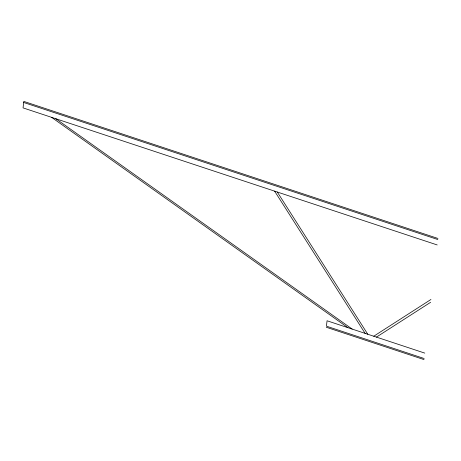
<?xml version="1.0" encoding="UTF-8"?>
<svg xmlns="http://www.w3.org/2000/svg" width="461" height="461" viewBox="0 0 461 461"><rect width="100%" height="100%" fill="white"/><g stroke="black" fill="none" stroke-linecap="round" stroke-linejoin="round"><path stroke-width="0.69" d="M373.756 336.225L430.943 299.483M376.43 337.112L430.62 302.295M437.95 238.458L23.793 101.397L23.05 107.891L437.207 244.947M23.672 102.48L437.823 239.541M424.783 353.109L327.056 320.77L326.434 326.175L424.166 358.52M326.313 327.258L424.039 359.603M55.85 118.742L352.187 329.085M51.574 117.33L347.911 327.667M277.286 192.024L367.786 334.248M274.612 191.142L365.112 333.361"/></g></svg>
